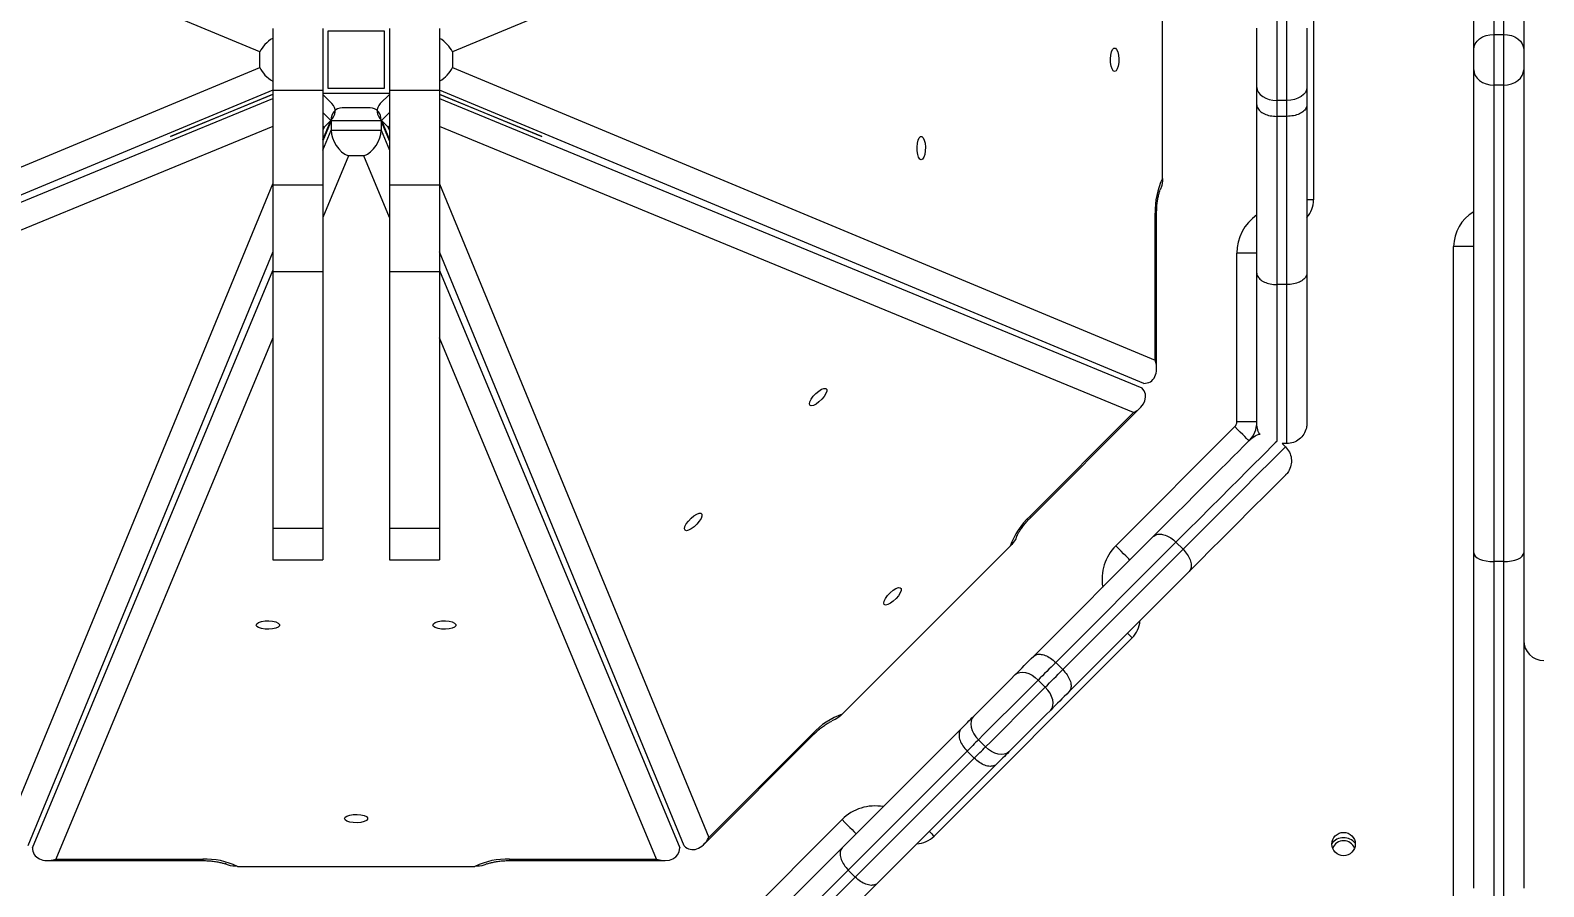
# Model space of a CAD drawing. Header units: millimetres. Extents: x -8760 to 8364, y -7998 to 7451.
# Drawn here: x 3806.7 to 4260.4, y -256.3 to 0.3 of the extents above; entities that cross this region are included whole.
import ezdxf

# ---------------------------------------------------------------- set-up
doc = ezdxf.new("R2010")
doc.units = ezdxf.units.MM
doc.layers.add('DIKOM_ОБЪЕКТ', color=7, linetype='Continuous')
doc.layers.add('DIKOM_РАЗМЕР_ЗОНА', color=7, linetype='Continuous')
doc.styles.add('style1', font='arial.ttf', dxfattribs={"width": 0.8})
doc.dimstyles.new('1-50', dxfattribs={"dimtxt": 300, "dimasz": 200, "dimexe": 100, "dimexo": 0, "dimgap": 100, "dimtad": 1, "dimtxsty": 'style1', "dimcen": 200, "dimclrd": 7, "dimclre": 7, "dimclrt": 7, "dimadec": 1, "dimazin": 2, "dimtfac": 1, "dimtmove": 0, "dimatfit": 2, "dimfxl": 0, "dimlwd": 25, "dimlwe": 18, "dimarcsym": 0})

# ---------------------------------------------------------------- blocks, each defined once
blk = doc.blocks.new('*D21')
at = {"layer": 'Defpoints', "color": 0, "transparency": 16777216}
for p in [(-7755.65, -10.55), (8364.4, -2410.44), (8364.4, -7897.56)]:
    blk.add_point(p, dxfattribs=at)
at = {"layer": 'DIKOM_РАЗМЕР_ЗОНА', "color": 7, "lineweight": 18, "transparency": 16777216}
for p, q in [((-7755.65, -10.55), (-7755.65, -7997.56)), ((8364.4, -2410.44), (8364.4, -7997.56))]:
    blk.add_line(p, q, dxfattribs=at)
at = {"layer": 'DIKOM_РАЗМЕР_ЗОНА', "color": 7, "lineweight": 25, "transparency": 16777216}
blk.add_line((-7555.65, -7897.56), (8164.4, -7897.56), dxfattribs=at)
at = {"layer": 'DIKOM_РАЗМЕР_ЗОНА', "color": 7, "transparency": 16777216}
for points in [[(-7555.65, -7864.23), (-7555.65, -7930.9), (-7755.65, -7897.56)], [(8164.4, -7864.23), (8164.4, -7930.9), (8364.4, -7897.56)]]:
    blk.add_solid(points, dxfattribs=at)
at = {"layer": 'DIKOM_РАЗМЕР_ЗОНА', "color": 7, "transparency": 16777216, "insert": (1040.74, -7644.39), "char_height": 300, "attachment_point": 5, "style": 'style1'}
blk.add_mtext('16100', dxfattribs=at)

msp = doc.modelspace()

# ---------------------------------------------------------------- linework, layer by layer
at = {"layer": 'DIKOM_ОБЪЕКТ', "color": 7, "linetype": 'Continuous', "lineweight": 15}
for p, q in [((4245.391, 141.817), (4245.391, -0.97)), ((4248.392, -0.97), (4248.392, 141.817)), ((4239.391, -5.521), (4239.391, 139.218)), ((4254.392, 139.218), (4254.392, -5.521)), ((3875.55, -6.226), (3664.829, 81.485)), ((4143.954, 81.485), (3933.233, -6.226)), ((4191.392, 33.446), (4191.392, -50.554)), ((4146.104, -44.162), (4146.104, 27.054)), ((4180.391, 4.585), (4180.391, -20.754)), ((4183.392, -20.754), (4183.392, 4.585)), ((3879.392, 0.837), (3879.392, -17.757)), ((3894.392, 0.837), (3894.392, -17.757)), ((3914.392, 0.837), (3914.392, -17.757)), ((3929.391, 0.837), (3929.391, -17.757)), ((4174.391, -16.851), (4174.391, 0.887)), ((4189.392, 0.887), (4189.392, -16.851)), ((3912.891, -0.054), (3895.892, -0.054)), ((3895.892, -0.054), (3895.892, -17.054)), ((3912.891, -17.054), (3912.891, -0.054)), ((4245.391, -0.97), (4245.391, -16.138)), ((4245.391, -0.97), (4248.392, -0.97)), ((4248.392, -16.138), (4248.392, -0.97)), ((3875.55, -10.883), (3875.55, -6.226)), ((3933.233, -6.226), (3933.233, -10.883)), ((4239.391, -11.588), (4239.391, -5.521)), ((4254.392, -5.521), (4254.392, -11.588)), ((3664.829, -98.593), (3875.55, -10.883)), ((3933.233, -10.883), (4143.954, -98.593)), ((4239.391, -156.326), (4239.391, -11.588)), ((4254.392, -11.588), (4254.392, -156.326)), ((3879.392, -17.682), (3668.281, -105.554)), ((3894.392, -17.757), (3879.392, -17.757)), ((3879.392, -17.757), (3879.392, -46.155)), ((3894.392, -17.757), (3894.392, -46.155)), ((3895.892, -17.054), (3912.891, -17.054)), ((3929.391, -17.757), (3914.392, -17.757)), ((3914.392, -17.757), (3914.392, -46.155)), ((4140.503, -105.554), (3929.391, -17.682)), ((3929.391, -17.757), (3929.391, -46.155)), ((4174.391, -22.04), (4174.391, -16.851)), ((4189.392, -16.851), (4189.392, -22.04)), ((4248.392, -16.138), (4245.391, -16.138)), ((4245.391, -16.138), (4245.391, -158.925)), ((4248.392, -158.925), (4248.392, -16.138)), ((3668.847, -106.92), (3879.392, -20.136)), ((3848.718, -31.615), (3879.392, -18.847)), ((3879.392, -18.971), (3848.718, -31.615)), ((3894.392, -18.554), (3914.392, -18.554)), ((3897.138, -21.722), (3894.392, -18.975)), ((3914.392, -18.975), (3911.645, -21.722)), ((3929.391, -18.847), (3960.065, -31.615)), ((3960.065, -31.615), (3929.391, -18.971)), ((3929.391, -20.136), (4139.937, -106.92)), ((4174.391, -72.484), (4174.391, -22.04)), ((4183.392, -20.754), (4180.391, -20.754)), ((4180.391, -20.754), (4180.391, -25.532)), ((4183.392, -25.532), (4183.392, -20.754)), ((4189.392, -22.04), (4189.392, -72.484)), ((3896.762, -26.79), (3894.392, -24.419)), ((3894.392, -32.541), (3896.762, -26.79)), ((3896.892, -26.844), (3894.392, -32.85)), ((3896.762, -26.79), (3894.782, -28.77)), ((3911.892, -26.844), (3896.892, -26.844)), ((3896.892, -26.844), (3896.892, -29.644)), ((3908.573, -22.994), (3900.21, -22.994)), ((3911.892, -26.844), (3911.892, -29.644)), ((3914.392, -32.85), (3911.892, -26.844)), ((3914.392, -24.419), (3912.021, -26.79)), ((3912.021, -26.79), (3914.001, -28.77)), ((3912.021, -26.79), (3914.392, -32.541)), ((4183.392, -25.532), (4180.391, -25.532)), ((4180.391, -25.532), (4180.391, -75.935)), ((4183.392, -75.935), (4183.392, -25.532)), ((3879.392, -28.522), (3671.329, -114.283)), ((3894.392, -28.38), (3894.782, -28.77)), ((3894.782, -28.77), (3894.392, -29.717)), ((3894.392, -35.65), (3896.892, -29.644)), ((3896.892, -29.644), (3911.892, -29.644)), ((3911.892, -29.644), (3914.392, -35.65)), ((3914.001, -28.77), (3914.392, -28.38)), ((3914.392, -29.717), (3914.001, -28.77)), ((4137.455, -114.283), (3929.391, -28.522)), ((3902.063, -37.396), (3894.392, -55.826)), ((3906.72, -37.396), (3902.063, -37.396)), ((3914.392, -55.826), (3906.72, -37.396)), ((3798.662, -241.617), (3879.392, -45.763)), ((3894.392, -46.155), (3879.392, -46.155)), ((3879.392, -46.155), (3879.392, -72.161)), ((3894.392, -46.155), (3894.392, -72.161)), ((3929.391, -46.155), (3914.392, -46.155)), ((3914.392, -46.155), (3914.392, -72.161)), ((3929.391, -45.763), (4010.12, -241.617)), ((3929.391, -46.155), (3929.391, -72.161)), ((4191.392, -50.554), (4189.392, -50.554)), ((4143.954, -98.593), (4143.954, -54.554)), ((4143.954, -54.554), (4144.352, -54.554)), ((4144.352, -101.088), (4144.352, -54.554)), ((3879.392, -66.108), (3806.025, -244.099)), ((4002.758, -244.099), (3929.391, -66.108)), ((4168.392, -117.078), (4168.392, -66.554)), ((4174.391, -66.554), (4168.392, -66.554)), ((4233.391, -337.554), (4233.391, -64.554)), ((4239.391, -64.554), (4233.391, -64.554)), ((3807.392, -244.665), (3879.392, -71.687)), ((3894.392, -72.161), (3879.392, -72.161)), ((3879.392, -72.161), (3879.392, -149.007)), ((3894.392, -72.161), (3894.392, -149.007)), ((3929.391, -72.161), (3914.392, -72.161)), ((3914.392, -72.161), (3914.392, -149.007)), ((3929.391, -71.687), (4001.392, -244.665)), ((3929.391, -72.161), (3929.391, -149.007)), ((4174.391, -117.554), (4174.391, -72.484)), ((4189.392, -72.484), (4189.392, -117.554)), ((4183.392, -75.935), (4180.391, -75.935)), ((4180.391, -75.935), (4180.391, -122.765)), ((4183.392, -123.554), (4183.392, -75.935)), ((3879.392, -91.863), (3814.353, -248.116)), ((3994.43, -248.116), (3929.391, -91.863)), ((4106.596, -145.705), (4139.5, -112.801)), ((4106.315, -145.423), (4137.455, -114.283)), ((4174.391, -117.078), (4168.392, -117.078)), ((4132.08, -154.218), (4167.806, -118.492)), ((4172.218, -122.56), (4172.22, -122.563)), ((4182.992, -124.52), (4182.026, -123.554)), ((4183.392, -123.554), (4182.026, -123.554)), ((3894.392, -149.007), (3879.392, -149.007)), ((3879.392, -149.007), (3879.392, -158.381)), ((3894.392, -149.007), (3894.392, -158.381)), ((3929.391, -149.007), (3914.392, -149.007)), ((3914.392, -149.007), (3914.392, -158.381)), ((3929.391, -149.007), (3929.391, -158.381)), ((4107.493, -187.291), (4143.452, -151.332)), ((4150.141, -153.127), (4114.097, -189.171)), ((4152.263, -155.248), (4150.141, -153.127)), ((3879.392, -158.381), (3894.392, -158.381)), ((3914.392, -158.381), (3929.391, -158.381)), ((4050.13, -204.649), (4100.486, -154.292)), ((4116.219, -191.293), (4152.263, -155.248)), ((4239.391, -256.74), (4239.391, -156.326)), ((4254.392, -156.326), (4254.392, -256.74)), ((4154.059, -161.938), (4118.099, -197.898)), ((4248.392, -158.925), (4245.391, -158.925)), ((4245.391, -158.925), (4245.391, -262.599)), ((4248.392, -262.599), (4248.392, -158.925)), ((4137.03, -181.795), (4077.633, -241.192)), ((4116.219, -191.293), (4114.097, -189.171)), ((4110.965, -196.546), (4108.844, -194.425)), ((4008.638, -243.663), (4041.543, -210.759)), ((4010.12, -241.617), (4041.261, -210.477)), ((4050.106, -244.678), (4085.774, -209.009)), ((4093.048, -214.463), (4090.927, -212.342)), ((4087.548, -215.721), (4051.908, -251.361)), ((4089.669, -217.842), (4087.548, -215.721)), ((4054.029, -253.482), (4089.669, -217.842)), ((4096.381, -219.616), (4060.712, -255.285)), ((4014.33, -271.968), (4050.056, -236.243)), ((3811.858, -248.515), (3858.391, -248.515)), ((3814.353, -248.116), (3858.391, -248.116)), ((3858.391, -248.116), (3858.391, -248.515)), ((3950.391, -248.116), (3994.43, -248.116)), ((3950.391, -248.116), (3950.391, -248.515)), ((3950.391, -248.515), (3996.925, -248.515)), ((3868.784, -250.267), (3939.999, -250.267)), ((4054.029, -253.482), (4051.908, -251.361))]:
    msp.add_line(p, q, dxfattribs=at)
at = {"layer": 'DIKOM_ОБЪЕКТ', "color": 7, "linetype": 'Continuous', "lineweight": 15, "flags": 128}
for points in [[(4239.391, -5.521), (4239.507, -4.633), (4239.848, -3.779), (4240.403, -2.993), (4241.149, -2.303), (4242.058, -1.737), (4243.096, -1.317), (4244.221, -1.058), (4245.391, -0.97)], [(4248.392, -0.97), (4249.562, -1.058), (4250.688, -1.317), (4251.725, -1.737), (4252.634, -2.303), (4253.38, -2.993), (4253.935, -3.779), (4254.276, -4.633), (4254.392, -5.521)], [(4131.769, -12.054), (4131.362, -11.864), (4130.999, -11.316), (4130.719, -10.468), (4130.553, -9.413), (4130.519, -8.265), (4130.621, -7.148), (4130.847, -6.184), (4131.172, -5.476), (4131.563, -5.102), (4131.976, -5.102), (4132.366, -5.476), (4132.692, -6.184), (4132.918, -7.148), (4133.019, -8.265), (4132.985, -9.413), (4132.819, -10.468), (4132.54, -11.316), (4132.177, -11.864), (4131.769, -12.054)], [(4239.391, -11.588), (4239.507, -12.475), (4239.848, -13.329), (4240.403, -14.116), (4241.149, -14.805), (4242.058, -15.371), (4243.096, -15.792), (4244.221, -16.051), (4245.391, -16.138)], [(4248.392, -16.138), (4249.562, -16.051), (4250.688, -15.792), (4251.725, -15.371), (4252.634, -14.805), (4253.38, -14.116), (4253.935, -13.329), (4254.276, -12.475), (4254.392, -11.588)], [(4174.391, -16.851), (4174.507, -17.612), (4174.848, -18.344), (4175.403, -19.019), (4176.149, -19.611), (4177.058, -20.096), (4178.095, -20.457), (4179.221, -20.679), (4180.391, -20.754)], [(4189.392, -16.851), (4189.276, -17.612), (4188.935, -18.344), (4188.38, -19.019), (4187.634, -19.611), (4186.725, -20.096), (4185.688, -20.457), (4184.562, -20.679), (4183.392, -20.754)], [(4073.785, -38.51), (4073.378, -38.32), (4073.015, -37.772), (4072.735, -36.924), (4072.569, -35.869), (4072.535, -34.721), (4072.636, -33.604), (4072.862, -32.639), (4073.188, -31.932), (4073.578, -31.557), (4073.991, -31.557), (4074.382, -31.932), (4074.708, -32.639), (4074.934, -33.604), (4075.035, -34.721), (4075.001, -35.869), (4074.835, -36.924), (4074.556, -37.772), (4074.192, -38.32), (4073.785, -38.51)], [(4040.403, -112.102), (4040.249, -111.679), (4040.38, -111.035), (4040.782, -110.238), (4041.411, -109.374), (4042.198, -108.538), (4043.06, -107.82), (4043.902, -107.298), (4044.632, -107.028), (4045.173, -107.039), (4045.465, -107.331), (4045.477, -107.872), (4045.207, -108.603), (4044.684, -109.445), (4043.966, -110.306), (4043.13, -111.094), (4042.266, -111.723), (4041.47, -112.124), (4040.825, -112.255), (4040.403, -112.102)], [(4143.452, -151.332), (4146.818, -147.965), (4150.032, -144.751), (4153.082, -141.702), (4155.954, -138.829), (4158.641, -136.142), (4161.131, -133.652), (4163.416, -131.368), (4165.486, -129.297), (4167.334, -127.449), (4168.954, -125.829), (4170.339, -124.444), (4171.484, -123.299), (4172.385, -122.398)], [(4172.049, -122.735), (4171.967, -122.653), (4171.725, -122.412), (4171.333, -122.02), (4170.806, -121.492), (4170.163, -120.849), (4169.429, -120.116), (4168.634, -119.32), (4167.806, -118.492)], [(4180.468, -122.801), (4179.932, -123.337), (4178.731, -124.538), (4177.271, -125.997), (4175.56, -127.709), (4173.602, -129.666), (4171.406, -131.863), (4168.979, -134.289), (4166.331, -136.938), (4163.471, -139.797), (4160.411, -142.858), (4157.16, -146.108), (4153.733, -149.535), (4150.141, -153.127)], [(4152.263, -155.248), (4155.855, -151.657), (4159.282, -148.229), (4162.532, -144.979), (4165.593, -141.919), (4168.452, -139.059), (4171.101, -136.411), (4173.527, -133.984), (4175.724, -131.788), (4177.681, -129.83), (4179.393, -128.118), (4180.852, -126.66), (4182.053, -125.458), (4182.992, -124.52)], [(4182.992, -133.005), (4182.09, -133.906), (4180.946, -135.051), (4179.56, -136.436), (4177.941, -138.056), (4176.093, -139.904), (4174.022, -141.974), (4171.738, -144.258), (4169.248, -146.749), (4166.561, -149.435), (4163.688, -152.309), (4160.639, -155.358), (4157.425, -158.572), (4154.059, -161.938)], [(4002.989, -149.515), (4002.835, -149.093), (4002.966, -148.449), (4003.368, -147.651), (4003.996, -146.788), (4004.785, -145.952), (4005.646, -145.234), (4006.487, -144.712), (4007.218, -144.442), (4007.759, -144.453), (4008.051, -144.745), (4008.063, -145.286), (4007.793, -146.017), (4007.27, -146.858), (4006.552, -147.72), (4005.716, -148.508), (4004.853, -149.137), (4004.056, -149.538), (4003.411, -149.669), (4002.989, -149.515)], [(4106.315, -145.423), (4106.535, -145.644), (4106.596, -145.705)], [(4136.323, -158.461), (4136.241, -158.379), (4136, -158.138), (4135.608, -157.746), (4135.08, -157.218), (4134.437, -156.575), (4133.703, -155.842), (4132.907, -155.046), (4132.08, -154.218)], [(4239.391, -156.326), (4239.507, -156.833), (4239.848, -157.32), (4240.403, -157.77), (4241.149, -158.164), (4242.058, -158.487), (4243.096, -158.727), (4244.221, -158.875), (4245.391, -158.925)], [(4248.392, -158.925), (4249.562, -158.875), (4250.688, -158.727), (4251.725, -158.487), (4252.634, -158.164), (4253.38, -157.77), (4253.935, -157.32), (4254.276, -156.833), (4254.392, -156.326)], [(4062.697, -171.809), (4062.543, -171.387), (4062.674, -170.743), (4063.076, -169.945), (4063.705, -169.082), (4064.492, -168.246), (4065.354, -167.528), (4066.196, -167.006), (4066.926, -166.736), (4067.467, -166.747), (4067.759, -167.039), (4067.771, -167.58), (4067.501, -168.311), (4066.978, -169.152), (4066.26, -170.014), (4065.424, -170.802), (4064.561, -171.431), (4063.764, -171.832), (4063.119, -171.963), (4062.697, -171.809)], [(3874.436, -177.948), (3874.626, -177.541), (3875.174, -177.177), (3876.022, -176.898), (3877.077, -176.732), (3878.225, -176.698), (3879.342, -176.799), (3880.306, -177.025), (3881.014, -177.351), (3881.388, -177.741), (3881.388, -178.154), (3881.014, -178.545), (3880.306, -178.87), (3879.342, -179.096), (3878.225, -179.198), (3877.077, -179.164), (3876.022, -178.998), (3875.174, -178.718), (3874.626, -178.355), (3874.436, -177.948)], [(3927.347, -177.948), (3927.537, -177.541), (3928.085, -177.177), (3928.933, -176.898), (3929.988, -176.732), (3931.136, -176.698), (3932.253, -176.799), (3933.218, -177.025), (3933.925, -177.351), (3934.3, -177.741), (3934.3, -178.154), (3933.925, -178.545), (3933.218, -178.87), (3932.253, -179.096), (3931.136, -179.198), (3929.988, -179.164), (3928.933, -178.998), (3928.085, -178.718), (3927.537, -178.355), (3927.347, -177.948)], [(4135.615, -180.381), (4135.787, -180.553), (4136.314, -181.08), (4136.707, -181.472), (4136.948, -181.714), (4137.03, -181.795)], [(4101.986, -192.797), (4102.649, -192.135), (4103.319, -191.464), (4103.997, -190.786), (4104.682, -190.101), (4105.374, -189.409), (4106.073, -188.71), (4106.78, -188.004), (4107.493, -187.291)], [(4114.097, -189.171), (4113.417, -189.852), (4112.743, -190.526), (4112.075, -191.194), (4111.415, -191.854), (4110.761, -192.508), (4110.115, -193.154), (4109.476, -193.793), (4108.844, -194.425)], [(4089.444, -205.339), (4090.822, -203.961), (4092.349, -202.435), (4093.979, -200.804), (4095.666, -199.118), (4097.358, -197.425), (4099.008, -195.775), (4100.566, -194.218), (4101.986, -192.797)], [(4108.844, -194.425), (4107.238, -196.03), (4105.499, -197.77), (4103.659, -199.61), (4101.752, -201.517), (4099.815, -203.454), (4097.883, -205.386), (4095.994, -207.275), (4094.182, -209.086), (4092.483, -210.786), (4090.927, -212.342)], [(4101.986, -192.797), (4102.578, -192.369), (4103.31, -192.12), (4104.154, -192.059), (4105.078, -192.191), (4106.046, -192.508), (4107.021, -193), (4107.966, -193.647), (4108.844, -194.425)], [(4110.965, -196.546), (4111.597, -195.914), (4112.236, -195.275), (4112.882, -194.629), (4113.536, -193.975), (4114.196, -193.315), (4114.864, -192.647), (4115.538, -191.973), (4116.219, -191.293)], [(4093.048, -214.463), (4094.604, -212.908), (4096.304, -211.208), (4098.115, -209.396), (4100.004, -207.507), (4101.936, -205.575), (4103.873, -203.638), (4105.78, -201.731), (4107.62, -199.891), (4109.36, -198.152), (4110.965, -196.546)], [(4112.593, -203.404), (4113.021, -202.812), (4113.27, -202.08), (4113.33, -201.236), (4113.199, -200.312), (4112.882, -199.344), (4112.39, -198.369), (4111.743, -197.424), (4110.965, -196.546)], [(4118.099, -197.898), (4117.386, -198.61), (4116.68, -199.316), (4115.981, -200.016), (4115.289, -200.708), (4114.604, -201.393), (4113.926, -202.071), (4113.256, -202.741), (4112.593, -203.404)], [(4112.593, -203.404), (4111.172, -204.824), (4109.614, -206.382), (4107.965, -208.032), (4106.272, -209.724), (4104.586, -211.411), (4102.955, -213.041), (4101.429, -214.568), (4100.051, -215.946)], [(4085.774, -209.009), (4086.247, -208.536), (4086.716, -208.067), (4087.181, -207.602), (4087.642, -207.141), (4088.099, -206.684), (4088.552, -206.232), (4089, -205.784), (4089.444, -205.339)], [(4089.444, -205.339), (4088.987, -205.96), (4088.711, -206.719), (4088.626, -207.588), (4088.735, -208.534), (4089.035, -209.52), (4089.513, -210.509), (4090.152, -211.462), (4090.927, -212.342)], [(4041.261, -210.477), (4041.481, -210.698), (4041.543, -210.759)], [(4090.927, -212.342), (4090.518, -212.751), (4090.105, -213.164), (4089.688, -213.58), (4089.268, -214.001), (4088.843, -214.425), (4088.415, -214.853), (4087.984, -215.285), (4087.548, -215.721)], [(4089.669, -217.842), (4090.105, -217.406), (4090.537, -216.974), (4090.965, -216.547), (4091.389, -216.122), (4091.81, -215.702), (4092.227, -215.285), (4092.639, -214.872), (4093.048, -214.463)], [(4100.051, -215.946), (4099.431, -216.403), (4098.672, -216.679), (4097.802, -216.764), (4096.856, -216.655), (4095.87, -216.355), (4094.882, -215.877), (4093.928, -215.238), (4093.048, -214.463)], [(4100.051, -215.946), (4099.607, -216.39), (4099.158, -216.838), (4098.705, -217.291), (4098.249, -217.748), (4097.788, -218.209), (4097.323, -218.674), (4096.854, -219.143), (4096.381, -219.616)], [(3900.891, -235.932), (3901.081, -235.525), (3901.63, -235.162), (3902.477, -234.882), (3903.533, -234.716), (3904.681, -234.682), (3905.798, -234.783), (3906.762, -235.009), (3907.47, -235.335), (3907.844, -235.725), (3907.844, -236.138), (3907.47, -236.529), (3906.762, -236.855), (3905.798, -237.081), (3904.681, -237.182), (3903.533, -237.148), (3902.477, -236.982), (3901.63, -236.702), (3901.081, -236.339), (3900.891, -235.932)], [(4050.056, -236.243), (4050.883, -237.07), (4051.679, -237.866), (4052.413, -238.6), (4053.055, -239.243), (4053.583, -239.77), (4053.975, -240.162), (4054.216, -240.404), (4054.298, -240.485)], [(4076.219, -239.778), (4076.39, -239.95), (4076.918, -240.477), (4077.31, -240.869), (4077.551, -241.111), (4077.633, -241.192)], [(4018.236, -276.548), (4019.552, -275.231), (4021.138, -273.645), (4022.987, -271.796), (4025.094, -269.69), (4027.449, -267.334), (4030.046, -264.738), (4032.874, -261.909), (4035.924, -258.86), (4039.184, -255.6), (4042.642, -252.141), (4046.287, -248.496), (4050.106, -244.678)], [(4051.908, -251.361), (4048.16, -255.109), (4044.569, -258.7), (4041.146, -262.123), (4037.902, -265.366), (4034.849, -268.42), (4031.993, -271.275), (4029.346, -273.923), (4026.914, -276.354), (4024.706, -278.562), (4022.729, -280.54), (4020.988, -282.281), (4019.488, -283.78), (4018.794, -284.475)], [(4020.357, -287.154), (4021.61, -285.902), (4023.109, -284.403), (4024.85, -282.661), (4026.827, -280.684), (4029.036, -278.476), (4031.467, -276.044), (4034.115, -273.396), (4036.97, -270.541), (4040.024, -267.487), (4043.267, -264.244), (4046.69, -260.822), (4050.281, -257.23), (4054.029, -253.482)], [(4060.712, -255.285), (4056.894, -259.103), (4053.249, -262.748), (4049.79, -266.206), (4046.53, -269.466), (4043.481, -272.516), (4040.652, -275.344), (4038.056, -277.941), (4035.7, -280.296), (4033.594, -282.403), (4031.745, -284.252), (4030.159, -285.838), (4028.843, -287.154)]]:
    msp.add_lwpolyline(points, dxfattribs=at)
at = {"layer": 'DIKOM_ОБЪЕКТ', "color": 7, "linetype": 'Continuous', "lineweight": 15}
msp.add_circle((4200.392, -243.554), 3.5, dxfattribs=at)
for centre, radius, start, end in [((4165.371, -53.566), 21.44, 153.98182, 182.64048), ((4183.392, -50.554), 8, 318.59038, 0), ((4245.392, -64.554), 12, 120, 180), ((4182.392, -66.554), 14, 124.8499, 180), ((4166.392, -117.078), 2, 315, 0), ((4166.392, -117.078), 8, 315, 0), ((4167.978, -118.32), 6, 315, 329.99428), ((4120.756, -161.263), 21.434, 132.3547, 161.0206), ((4141.979, -164.118), 14, 135, 190.1501), ((4131.373, -176.138), 8, 315, 356.40962), ((4260.392, -182.554), 6, 180, 270), ((4057.106, -224.927), 21.445, 108.9857, 137.63686), ((4059.955, -246.142), 14, 79.8499, 135), ((4071.976, -235.535), 8, 273.59038, 315), ((4200.392, -246.054), 4.4, 38.04558, 143.10861), ((4200.392, -246.054), 3.5, 20.92483, 159.07517), ((3859.378, -269.54), 21.446, 63.98477, 92.63553), ((3949.405, -269.536), 21.443, 87.36312, 116.01761)]:
    msp.add_arc(centre, radius, start, end, dxfattribs=at)
for centre, major_axis, start_param, end_param in [((3881.151, -6.226), (5.482, 3.656), 1.4497767, 2.3564019), ((3927.632, -6.226), (5.482, -3.656), 0.7851908, 1.6918159), ((3881.151, -10.883), (5.482, -3.656), 3.9267834, 4.8334086), ((3927.632, -10.883), (5.482, 3.656), 4.5913694, 5.4979946), ((3891.585, -24.654), (6.461, 1.291), 5.4975797, 6.7018569), ((3917.198, -24.654), (6.461, -1.291), 2.722921, 3.9271982), ((3902.063, -28.994), (-3.656, 5.482), 5.8645137, 7.0687909), ((3906.72, -28.994), (3.656, 5.482), 5.4975797, 6.7018569), ((3889.605, -26.634), (6.461, 1.291), 5.4045519, 5.4975797), ((3902.063, -31.794), (-3.656, 5.482), 0.7856056, 2.3564019), ((3906.72, -31.794), (3.656, 5.482), 3.9267834, 5.4975797), ((3919.178, -26.634), (6.461, -1.291), 3.9271982, 4.0202261), ((4138.352, -98.593), (-4.242, 6.36), 2.722921, 4.2937174), ((4133.494, -110.322), (7.497, 1.498), 5.1310606, 6.7018569), ((3814.353, -242.515), (6.36, 4.242), 2.722921, 4.2937174), ((3994.43, -242.515), (6.36, -4.242), 5.1310606, 6.7018569), ((4006.16, -237.656), (1.498, 7.497), 2.722921, 4.2937174)]:
    msp.add_ellipse(centre, major_axis=major_axis, ratio=0.6672067, start_param=start_param, end_param=end_param, dxfattribs=at)
for points, knots in [([(4174.391, -22.04), (4174.392, -22.069), (4174.396, -22.326), (4174.535, -22.974), (4175.206, -23.928), (4176.572, -24.814), (4178.367, -25.416), (4179.717, -25.493), (4180.391, -25.532)], [0, 0, 0, 0, 0.015899, 0.1413094, 0.3560006, 0.5706623, 0.7853237, 1, 1, 1, 1]), ([(4189.392, -22.04), (4189.391, -22.069), (4189.388, -22.326), (4189.248, -22.974), (4188.577, -23.928), (4187.211, -24.814), (4185.416, -25.416), (4184.066, -25.493), (4183.392, -25.532)], [0, 0, 0, 0, 0.015899, 0.1413094, 0.3560006, 0.5706623, 0.7853237, 1, 1, 1, 1]), ([(4146.104, -44.162), (4146.058, -45.088), (4145.994, -46.372), (4145.422, -47.482), (4145.262, -47.791)], [0, 0, 0, 0, 0.72132849, 1, 1, 1, 1]), ([(4144.352, -54.554), (4144.355, -54.275), (4144.362, -53.459), (4144.446, -52.131), (4144.626, -50.659), (4144.873, -49.385), (4145.138, -48.412), (4145.295, -48.008), (4145.361, -47.836)], [0, 0, 0, 0, 0.1023566, 0.2989844, 0.4935145, 0.6832281, 0.8656196, 1, 1, 1, 1]), ([(4174.391, -72.484), (4174.392, -72.501), (4174.395, -72.757), (4174.527, -73.395), (4175.207, -74.35), (4176.572, -75.225), (4178.368, -75.82), (4179.717, -75.896), (4180.391, -75.935)], [0, 0, 0, 0, 0.0098617, 0.1413391, 0.3560179, 0.5706819, 0.7853752, 1, 1, 1, 1]), ([(4189.392, -72.484), (4189.391, -72.501), (4189.388, -72.756), (4189.257, -73.395), (4188.576, -74.35), (4187.211, -75.225), (4185.416, -75.82), (4184.066, -75.896), (4183.392, -75.935)], [0, 0, 0, 0, 0.0098615, 0.1413305, 0.3560244, 0.5706844, 0.7853291, 1, 1, 1, 1]), ([(4175.342, -120.787), (4175.336, -120.781), (4174.883, -120.275), (4174.548, -119.128), (4174.398, -118.021), (4174.392, -117.564), (4174.391, -117.554)], [0, 0, 0, 0, 0.0069225, 0.5972604, 0.9909523, 1, 1, 1, 1]), ([(4189.392, -117.554), (4189.392, -117.564), (4189.392, -118.021), (4189.258, -119.149), (4188.557, -120.828), (4187.191, -122.335), (4185.404, -123.357), (4184.063, -123.489), (4183.392, -123.554)], [0, 0, 0, 0, 0.0032928, 0.1465947, 0.3614466, 0.5747857, 0.7873826, 1, 1, 1, 1]), ([(4172.385, -122.398), (4172.393, -122.39), (4172.713, -122.073), (4173.602, -121.405), (4174.644, -120.826), (4175.328, -120.788), (4175.342, -120.787)], [0, 0, 0, 0, 0.0104632, 0.3969579, 0.9880928, 1, 1, 1, 1]), ([(4182.992, -124.52), (4183.421, -125.042), (4184.279, -126.086), (4184.818, -128.079), (4184.713, -130.115), (4184.018, -131.791), (4183.318, -132.679), (4183, -132.996), (4182.992, -133.005)], [0, 0, 0, 0, 0.2135747, 0.4270948, 0.6410014, 0.8557953, 0.9961807, 1, 1, 1, 1]), ([(4102.552, -151.179), (4102.552, -151.178), (4102.583, -151.037), (4102.86, -150.535), (4103.317, -149.715), (4104.005, -148.7), (4104.864, -147.588), (4105.753, -146.568), (4106.358, -145.949), (4106.596, -145.705)], [0, 0, 0, 0, 0.0007763, 0.1536136, 0.3193032, 0.4965484, 0.6827475, 0.8751388, 1, 1, 1, 1]), ([(4102.453, -151.143), (4102.349, -151.47), (4101.969, -152.654), (4101.109, -153.604), (4100.486, -154.292)], [0, 0, 0, 0, 0.2761141, 1, 1, 1, 1]), ([(4143.452, -151.332), (4143.462, -151.322), (4143.644, -151.143), (4144.19, -150.781), (4145.352, -150.585), (4146.938, -150.93), (4148.63, -151.777), (4149.637, -152.677), (4150.141, -153.127)], [0, 0, 0, 0, 0.0076229, 0.141438, 0.3561392, 0.5707745, 0.7854058, 1, 1, 1, 1]), ([(4152.263, -155.248), (4152.713, -155.752), (4153.612, -156.761), (4154.461, -158.452), (4154.805, -160.039), (4154.609, -161.199), (4154.246, -161.747), (4154.068, -161.928), (4154.059, -161.938)], [0, 0, 0, 0, 0.2146168, 0.4292482, 0.6438944, 0.8585788, 0.9923978, 1, 1, 1, 1]), ([(4107.493, -187.291), (4107.499, -187.284), (4107.675, -187.11), (4108.207, -186.762), (4109.351, -186.589), (4110.914, -186.957), (4112.59, -187.819), (4113.595, -188.721), (4114.097, -189.171)], [0, 0, 0, 0, 0.005382, 0.1420127, 0.3567732, 0.5712614, 0.785655, 1, 1, 1, 1]), ([(4116.219, -191.293), (4116.669, -191.795), (4117.57, -192.801), (4118.433, -194.476), (4118.801, -196.039), (4118.627, -197.184), (4118.282, -197.714), (4118.106, -197.891), (4118.099, -197.898)], [0, 0, 0, 0, 0.2143734, 0.428736, 0.6432376, 0.8579741, 0.9945982, 1, 1, 1, 1]), ([(4041.543, -210.759), (4041.742, -210.563), (4042.324, -209.992), (4043.322, -209.112), (4044.49, -208.199), (4045.566, -207.472), (4046.442, -206.972), (4046.838, -206.796), (4047.006, -206.722)], [0, 0, 0, 0, 0.102357, 0.2989831, 0.4935213, 0.6832555, 0.8656454, 1, 1, 1, 1]), ([(4050.13, -204.649), (4049.442, -205.271), (4048.488, -206.134), (4047.3, -206.514), (4046.969, -206.62)], [0, 0, 0, 0, 0.7213954, 1, 1, 1, 1]), ([(4085.774, -209.009), (4085.754, -209.03), (4085.575, -209.214), (4085.216, -209.771), (4085.015, -210.92), (4085.355, -212.512), (4086.199, -214.208), (4087.098, -215.216), (4087.548, -215.721)], [0, 0, 0, 0, 0.015901, 0.1413035, 0.3559664, 0.5706427, 0.7853037, 1, 1, 1, 1]), ([(4096.381, -219.616), (4096.36, -219.636), (4096.176, -219.815), (4095.619, -220.175), (4094.47, -220.375), (4092.878, -220.035), (4091.182, -219.191), (4090.174, -218.292), (4089.669, -217.842)], [0, 0, 0, 0, 0.0158801, 0.1413114, 0.3559907, 0.5706275, 0.7853198, 1, 1, 1, 1]), ([(4050.106, -244.678), (4050.093, -244.691), (4049.915, -244.872), (4049.557, -245.419), (4049.362, -246.574), (4049.709, -248.158), (4050.558, -249.849), (4051.458, -250.857), (4051.908, -251.361)], [0, 0, 0, 0, 0.0098531, 0.1413364, 0.3560283, 0.5706817, 0.7853409, 1, 1, 1, 1]), ([(3858.391, -248.515), (3858.671, -248.517), (3859.486, -248.525), (3860.815, -248.608), (3862.286, -248.789), (3863.561, -249.036), (3864.534, -249.301), (3864.938, -249.457), (3865.11, -249.524)], [0, 0, 0, 0, 0.1024121, 0.2990054, 0.4935111, 0.6832206, 0.8656225, 1, 1, 1, 1]), ([(3868.784, -250.267), (3867.858, -250.22), (3866.573, -250.156), (3865.464, -249.584), (3865.155, -249.425)], [0, 0, 0, 0, 0.72140824, 1, 1, 1, 1]), ([(3943.617, -249.43), (3943.312, -249.588), (3942.206, -250.157), (3940.926, -250.22), (3939.999, -250.267)], [0, 0, 0, 0, 0.2761236, 1, 1, 1, 1]), ([(3943.661, -249.525), (3943.661, -249.525), (3943.787, -249.462), (3944.332, -249.281), (3945.238, -249.034), (3946.441, -248.799), (3947.835, -248.622), (3949.185, -248.528), (3950.051, -248.519), (3950.391, -248.515)], [0, 0, 0, 0, 0.00077361, 0.15361152, 0.3193198, 0.49654301, 0.68276187, 0.87517595, 1, 1, 1, 1]), ([(4060.712, -255.285), (4060.699, -255.297), (4060.518, -255.476), (4059.971, -255.833), (4058.816, -256.028), (4057.232, -255.681), (4055.541, -254.832), (4054.533, -253.932), (4054.029, -253.482)], [0, 0, 0, 0, 0.0098532, 0.1413419, 0.3560193, 0.570655, 0.7853161, 1, 1, 1, 1])]:
    msp.add_open_spline(points, degree=3, knots=knots, dxfattribs=at)

# ---------------------------------------------------------------- dimensions: what is measured, and where the dimension line sits
at = {"layer": 'DIKOM_РАЗМЕР_ЗОНА'}
dim = msp.add_linear_dim(base=(8364.404, -7897.564), p1=(-7755.645, -10.554), p2=(8364.404, -2410.44), text='16100', dimstyle='1-50', dxfattribs=at)
dim.commit()
dim.dimension.update_dxf_attribs({"geometry": '*D21', "text_midpoint": (1040.741, -7897.564), "dimtype": 160})

doc.saveas('drawing.dxf')
